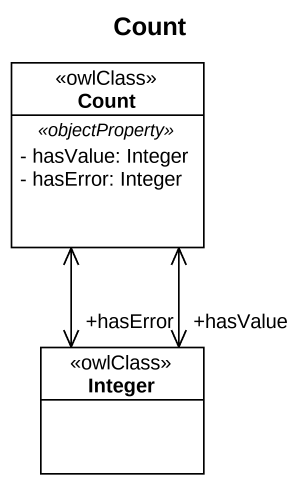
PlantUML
@startuml
title Count
hide circle
hide empty members
skinparam classAttributeIconSize 0
class Count <<owlClass>> {
  .. <<objectProperty>> ..
  - hasValue: Integer
  - hasError: Integer
}
class Integer <<owlClass>>
Count <--> "+hasValue" Integer
Count <--> "+hasError" Integer
@enduml
